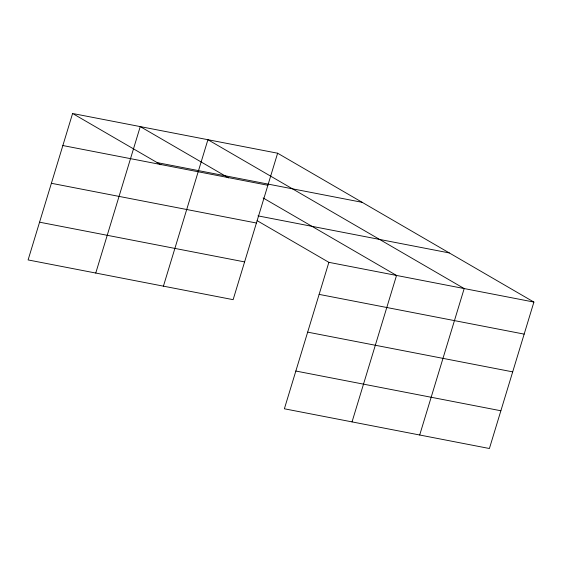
<?xml version="1.0" encoding="UTF-8"?>
<svg xmlns="http://www.w3.org/2000/svg" width="562" height="562" viewBox="0 0 562 562"><rect width="100%" height="100%" fill="white"/><g stroke="black" fill="none" stroke-linecap="round" stroke-linejoin="round"><path stroke-width="0.84" d="M72.596 113.489L28.1 259.932L233.132 299.665L277.621 153.215L72.596 113.489L160.922 164.785M95.758 273.048L140.254 126.598L228.579 177.901M163.423 286.156L207.912 139.706L464.191 288.559L419.695 435.009M257.136 220.669L328.868 262.335L284.379 408.785L489.404 448.511L533.9 302.068L277.621 153.215M352.037 421.893L396.533 275.45L263.135 197.965M157.163 162.608L362.195 202.334M62.853 145.537L267.884 185.27M258 215.871L449.326 252.942M51.388 183.289L256.42 223.016M328.868 262.335L533.9 302.068M39.572 222.187L244.596 261.913M319.132 294.39L524.163 334.123M307.66 332.142L512.692 371.868M295.844 371.032L500.875 410.766"/></g></svg>
